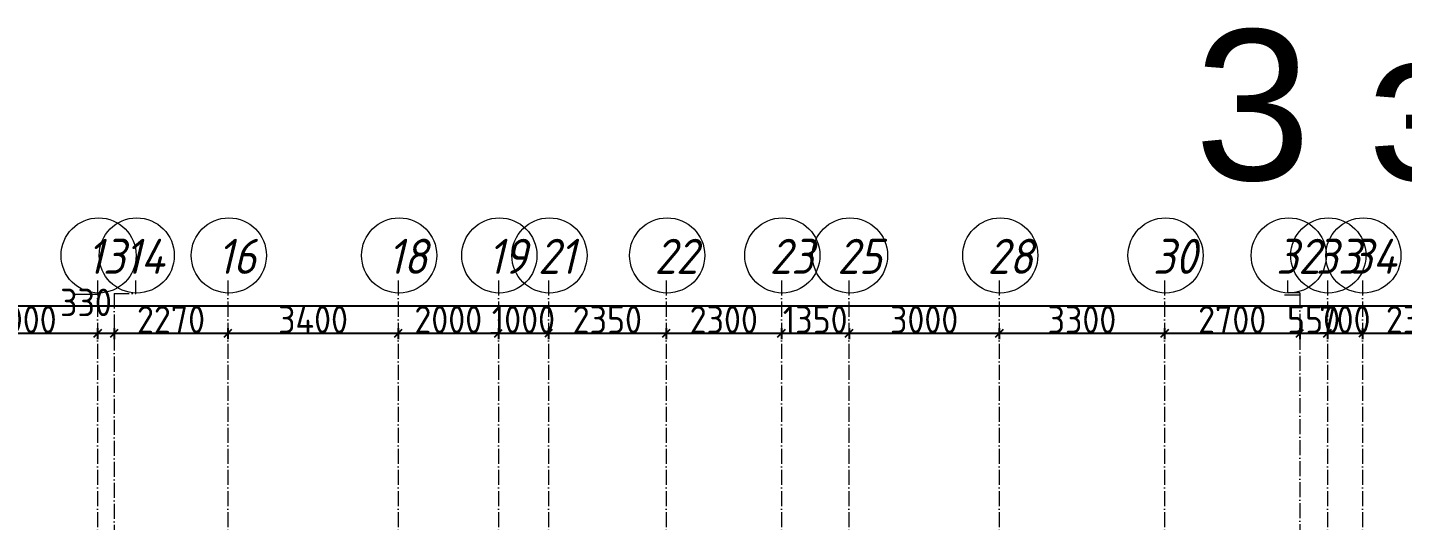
# Model space of a CAD drawing. Header units: millimetres. Extents: x -12989 to 629078, y -109036 to 555275.
# Drawn here: x 543060 to 570510, y -4413 to 5431 of the extents above; entities that cross this region are included whole.
import ezdxf

# ---------------------------------------------------------------- set-up
doc = ezdxf.new("R2010")
doc.units = ezdxf.units.MM
doc.linetypes.add('50_200_ШТРИХ_1Т_ш5_п1_п1_', pattern=[700, 500, -100, 0, -100])
for name, color, linetype, lineweight in [('A-____-____-DIMS', 7, 'Continuous', 9), ('S-GRID-____-IDEN', 7, 'Continuous', 9), ('S-GRID-____-OTLN', 7, 'Continuous', 9), ('S-GRID-____-OTLN-1', 7, '50_200_ШТРИХ_1Т_ш5_п1_п1_', 9)]:
    doc.layers.add(name, color=color, linetype=linetype, lineweight=lineweight)
doc.styles.add('ISOCPEUR_I_9', font='isocpeui.ttf', dxfattribs={"width": 0.9, "height": 250})
doc.styles.get("Standard").update_dxf_attribs({"font": 'arial.ttf'})
doc.styles.add('СПДС', font='isocpeur.ttf', dxfattribs={"width": 0.9})
doc.dimstyles.new('ISO-2_5_0_9К_БОЛЬШОЙ_ОСИ', dxfattribs={"dimscale": 304.8, "dimtxt": 248.995294, "dimasz": 0.492126, "dimexe": 0.393701, "dimexo": 0, "dimgap": 0, "dimtad": 1, "dimdec": 0, "dimzin": 0, "dimdsep": 46, "dimtxsty": 'ISOCPEUR_I_9', "dimblk1": 'OBLIQUE', "dimblk2": 'OBLIQUE', "dimsah": 1, "dimcen": 0.09, "dimdle": 0.393701, "dimazin": 0, "dimtfac": 1, "dimtdec": 4, "dimtix": 1, "dimtmove": 0, "dimatfit": 3, "dimfxl": 1, "dimtvp": 1, "dimtolj": 1, "dimtzin": 0, "dimarcsym": 2})
doc.dimstyles.new('ISO-2_5_0_9К_БОЛЬШОЙ_ОСИ_1', dxfattribs={"dimscale": 304.8, "dimtxt": 248.995294, "dimasz": 0.492126, "dimexe": 0.393701, "dimexo": 0, "dimgap": 0, "dimtad": 1, "dimdec": 0, "dimzin": 0, "dimdsep": 46, "dimtxsty": 'ISOCPEUR_I_9', "dimblk1": 'OBLIQUE', "dimblk2": 'OBLIQUE', "dimsah": 1, "dimcen": 0.09, "dimdle": 0.393701, "dimazin": 0, "dimtfac": 1, "dimtdec": 4, "dimtix": 1, "dimtmove": 1, "dimatfit": 3, "dimfxl": 1, "dimtvp": 1, "dimtolj": 1, "dimtzin": 0, "dimarcsym": 2})
doc.dimstyles.new('ISO-2_5_0_9К_БОЛЬШОЙ_ОСИ_2', dxfattribs={"dimscale": 304.8, "dimtxt": 248.995294, "dimasz": 0.492126, "dimexe": 0.393701, "dimexo": 0, "dimgap": 0, "dimtad": 1, "dimdec": 0, "dimzin": 0, "dimdsep": 46, "dimtxsty": 'ISOCPEUR_I_9', "dimblk1": 'OBLIQUE', "dimblk2": 'OBLIQUE', "dimsah": 1, "dimcen": 0.09, "dimdle": 0.393701, "dimazin": 0, "dimtfac": 1, "dimtdec": 4, "dimtix": 1, "dimtmove": 2, "dimatfit": 3, "dimfxl": 1, "dimtvp": 1, "dimtolj": 1, "dimtzin": 0, "dimarcsym": 2})

# ---------------------------------------------------------------- blocks, each defined once
blk = doc.blocks.new('Ось сетки - Круг_Ø6_00__ISO-2_5_0_9K_-25732049-АР1_План отверстий 3 этажа в осях 1-64_Ю-ЯЯ')
at = {"layer": 'S-GRID-____-IDEN'}
blk.add_circle((0, 0), 3, dxfattribs=at)
blk = doc.blocks.new('_Oblique')
at = {"color": 0, "linetype": 'ByBlock', "lineweight": -2}
blk.add_line((-0.5, -0.5), (0.5, 0.5), dxfattribs=at)
blk = doc.blocks.new('*D2840')
at = {"layer": 'A-____-____-DIMS', "color": 0, "lineweight": -2, "transparency": 16777216}
for p, q in [((301721, 3083), (301721, 2857)), ((304721, 3083), (304721, 2857)), ((301601, 2977), (304841, 2977))]:
    blk.add_line(p, q, dxfattribs=at)
at = {"layer": 'Defpoints', "color": 0, "transparency": 16777216}
for p in [(301721, 3083), (304721, 3083), (304721, 2977)]:
    blk.add_point(p, dxfattribs=at)
at = {"layer": 'A-____-____-DIMS', "color": 0, "lineweight": -2, "transparency": 16777216, "xscale": 150, "yscale": 150, "zscale": 150, "rotation": 180}
blk.add_blockref('_Oblique', (301721, 2977), dxfattribs=at)
at = {"layer": 'A-____-____-DIMS', "color": 0, "lineweight": -2, "transparency": 16777216, "xscale": 150, "yscale": 150, "zscale": 150}
blk.add_blockref('_Oblique', (304721, 2977), dxfattribs=at)
at = {"layer": 'A-____-____-DIMS', "color": 0, "transparency": 16777216, "insert": (303221, 3251), "char_height": 548.6, "attachment_point": 5, "style": 'СПДС'}
blk.add_mtext('\\A1;3000', dxfattribs=at)
blk = doc.blocks.new('*D2841')
at = {"layer": 'A-____-____-DIMS', "color": 0, "lineweight": -2, "transparency": 16777216}
for p, q in [((304721, 3083), (304721, 2857)), ((305051, 3083), (305051, 2857)), ((304601, 2977), (305171, 2977))]:
    blk.add_line(p, q, dxfattribs=at)
at = {"layer": 'Defpoints', "color": 0, "transparency": 16777216}
for p in [(304721, 3083), (305051, 3083), (305051, 2977)]:
    blk.add_point(p, dxfattribs=at)
at = {"layer": 'A-____-____-DIMS', "color": 0, "lineweight": -2, "transparency": 16777216, "xscale": 150, "yscale": 150, "zscale": 150, "rotation": 180}
blk.add_blockref('_Oblique', (304721, 2977), dxfattribs=at)
at = {"layer": 'A-____-____-DIMS', "color": 0, "lineweight": -2, "transparency": 16777216, "xscale": 150, "yscale": 150, "zscale": 150}
blk.add_blockref('_Oblique', (305051, 2977), dxfattribs=at)
at = {"layer": 'A-____-____-DIMS', "color": 0, "transparency": 16777216, "insert": (303972, 3868), "char_height": 548.6, "attachment_point": 1, "line_spacing_factor": 1.149209, "style": 'СПДС'}
blk.add_mtext('\\A1;330', dxfattribs=at)
blk = doc.blocks.new('*D2842')
at = {"layer": 'A-____-____-DIMS', "color": 0, "lineweight": -2, "transparency": 16777216}
for p, q in [((305051, 3083), (305051, 2857)), ((307321, 3083), (307321, 2857)), ((304931, 2977), (307441, 2977))]:
    blk.add_line(p, q, dxfattribs=at)
at = {"layer": 'Defpoints', "color": 0, "transparency": 16777216}
for p in [(305051, 3083), (307321, 3083), (307321, 2977)]:
    blk.add_point(p, dxfattribs=at)
at = {"layer": 'A-____-____-DIMS', "color": 0, "lineweight": -2, "transparency": 16777216, "xscale": 150, "yscale": 150, "zscale": 150, "rotation": 180}
blk.add_blockref('_Oblique', (305051, 2977), dxfattribs=at)
at = {"layer": 'A-____-____-DIMS', "color": 0, "lineweight": -2, "transparency": 16777216, "xscale": 150, "yscale": 150, "zscale": 150}
blk.add_blockref('_Oblique', (307321, 2977), dxfattribs=at)
at = {"layer": 'A-____-____-DIMS', "color": 0, "transparency": 16777216, "insert": (306186, 3251), "char_height": 548.6, "attachment_point": 5, "style": 'СПДС'}
blk.add_mtext('\\A1;2270', dxfattribs=at)
blk = doc.blocks.new('*D2843')
at = {"layer": 'A-____-____-DIMS', "color": 0, "lineweight": -2, "transparency": 16777216}
for p, q in [((307321, 3083), (307321, 2857)), ((310721, 3083), (310721, 2857)), ((307201, 2977), (310841, 2977))]:
    blk.add_line(p, q, dxfattribs=at)
at = {"layer": 'Defpoints', "color": 0, "transparency": 16777216}
for p in [(307321, 3083), (310721, 3083), (310721, 2977)]:
    blk.add_point(p, dxfattribs=at)
at = {"layer": 'A-____-____-DIMS', "color": 0, "lineweight": -2, "transparency": 16777216, "xscale": 150, "yscale": 150, "zscale": 150, "rotation": 180}
blk.add_blockref('_Oblique', (307321, 2977), dxfattribs=at)
at = {"layer": 'A-____-____-DIMS', "color": 0, "lineweight": -2, "transparency": 16777216, "xscale": 150, "yscale": 150, "zscale": 150}
blk.add_blockref('_Oblique', (310721, 2977), dxfattribs=at)
at = {"layer": 'A-____-____-DIMS', "color": 0, "transparency": 16777216, "insert": (309021, 3251), "char_height": 548.6, "attachment_point": 5, "style": 'СПДС'}
blk.add_mtext('\\A1;3400', dxfattribs=at)
blk = doc.blocks.new('*D2844')
at = {"layer": 'A-____-____-DIMS', "color": 0, "lineweight": -2, "transparency": 16777216}
for p, q in [((310721, 3083), (310721, 2857)), ((312721, 3083), (312721, 2857)), ((310601, 2977), (312841, 2977))]:
    blk.add_line(p, q, dxfattribs=at)
at = {"layer": 'Defpoints', "color": 0, "transparency": 16777216}
for p in [(310721, 3083), (312721, 3083), (312721, 2977)]:
    blk.add_point(p, dxfattribs=at)
at = {"layer": 'A-____-____-DIMS', "color": 0, "lineweight": -2, "transparency": 16777216, "xscale": 150, "yscale": 150, "zscale": 150, "rotation": 180}
blk.add_blockref('_Oblique', (310721, 2977), dxfattribs=at)
at = {"layer": 'A-____-____-DIMS', "color": 0, "lineweight": -2, "transparency": 16777216, "xscale": 150, "yscale": 150, "zscale": 150}
blk.add_blockref('_Oblique', (312721, 2977), dxfattribs=at)
at = {"layer": 'A-____-____-DIMS', "color": 0, "transparency": 16777216, "insert": (311721, 3251), "char_height": 548.6, "attachment_point": 5, "style": 'СПДС'}
blk.add_mtext('\\A1;2000', dxfattribs=at)
blk = doc.blocks.new('*D2845')
at = {"layer": 'A-____-____-DIMS', "color": 0, "lineweight": -2, "transparency": 16777216}
for p, q in [((312721, 3083), (312721, 2857)), ((313721, 3083), (313721, 2857)), ((312721, 2977), (312571, 2977)), ((312721, 2977), (313721, 2977)), ((313721, 2977), (313871, 2977))]:
    blk.add_line(p, q, dxfattribs=at)
at = {"layer": 'Defpoints', "color": 0, "transparency": 16777216}
for p in [(312721, 3083), (313721, 3083), (313721, 2977)]:
    blk.add_point(p, dxfattribs=at)
at = {"layer": 'A-____-____-DIMS', "color": 0, "lineweight": -2, "transparency": 16777216, "xscale": 150, "yscale": 150, "zscale": 150}
blk.add_blockref('_Oblique', (312721, 2977), dxfattribs=at)
at = {"layer": 'A-____-____-DIMS', "color": 0, "lineweight": -2, "transparency": 16777216, "xscale": 150, "yscale": 150, "zscale": 150, "rotation": 180}
blk.add_blockref('_Oblique', (313721, 2977), dxfattribs=at)
at = {"layer": 'A-____-____-DIMS', "color": 0, "transparency": 16777216, "insert": (313221, 3251), "char_height": 548.6, "attachment_point": 5, "style": 'СПДС'}
blk.add_mtext('\\A1;1000', dxfattribs=at)
blk = doc.blocks.new('*D2846')
at = {"layer": 'A-____-____-DIMS', "color": 0, "lineweight": -2, "transparency": 16777216}
for p, q in [((313721, 3083), (313721, 2857)), ((316071, 3083), (316071, 2857)), ((313601, 2977), (316191, 2977))]:
    blk.add_line(p, q, dxfattribs=at)
at = {"layer": 'Defpoints', "color": 0, "transparency": 16777216}
for p in [(313721, 3083), (316071, 3083), (316071, 2977)]:
    blk.add_point(p, dxfattribs=at)
at = {"layer": 'A-____-____-DIMS', "color": 0, "lineweight": -2, "transparency": 16777216, "xscale": 150, "yscale": 150, "zscale": 150, "rotation": 180}
blk.add_blockref('_Oblique', (313721, 2977), dxfattribs=at)
at = {"layer": 'A-____-____-DIMS', "color": 0, "lineweight": -2, "transparency": 16777216, "xscale": 150, "yscale": 150, "zscale": 150}
blk.add_blockref('_Oblique', (316071, 2977), dxfattribs=at)
at = {"layer": 'A-____-____-DIMS', "color": 0, "transparency": 16777216, "insert": (314896, 3251), "char_height": 548.6, "attachment_point": 5, "style": 'СПДС'}
blk.add_mtext('\\A1;2350', dxfattribs=at)
blk = doc.blocks.new('*D2847')
at = {"layer": 'A-____-____-DIMS', "color": 0, "lineweight": -2, "transparency": 16777216}
for p, q in [((316071, 3083), (316071, 2857)), ((318371, 3083), (318371, 2857)), ((315951, 2977), (318491, 2977))]:
    blk.add_line(p, q, dxfattribs=at)
at = {"layer": 'Defpoints', "color": 0, "transparency": 16777216}
for p in [(316071, 3083), (318371, 3083), (318371, 2977)]:
    blk.add_point(p, dxfattribs=at)
at = {"layer": 'A-____-____-DIMS', "color": 0, "lineweight": -2, "transparency": 16777216, "xscale": 150, "yscale": 150, "zscale": 150, "rotation": 180}
blk.add_blockref('_Oblique', (316071, 2977), dxfattribs=at)
at = {"layer": 'A-____-____-DIMS', "color": 0, "lineweight": -2, "transparency": 16777216, "xscale": 150, "yscale": 150, "zscale": 150}
blk.add_blockref('_Oblique', (318371, 2977), dxfattribs=at)
at = {"layer": 'A-____-____-DIMS', "color": 0, "transparency": 16777216, "insert": (317221, 3251), "char_height": 548.6, "attachment_point": 5, "style": 'СПДС'}
blk.add_mtext('\\A1;2300', dxfattribs=at)
blk = doc.blocks.new('*D2848')
at = {"layer": 'A-____-____-DIMS', "color": 0, "lineweight": -2, "transparency": 16777216}
for p, q in [((318371, 3083), (318371, 2857)), ((319721, 3083), (319721, 2857)), ((318251, 2977), (319841, 2977))]:
    blk.add_line(p, q, dxfattribs=at)
at = {"layer": 'Defpoints', "color": 0, "transparency": 16777216}
for p in [(318371, 3083), (319721, 3083), (319721, 2977)]:
    blk.add_point(p, dxfattribs=at)
at = {"layer": 'A-____-____-DIMS', "color": 0, "lineweight": -2, "transparency": 16777216, "xscale": 150, "yscale": 150, "zscale": 150, "rotation": 180}
blk.add_blockref('_Oblique', (318371, 2977), dxfattribs=at)
at = {"layer": 'A-____-____-DIMS', "color": 0, "lineweight": -2, "transparency": 16777216, "xscale": 150, "yscale": 150, "zscale": 150}
blk.add_blockref('_Oblique', (319721, 2977), dxfattribs=at)
at = {"layer": 'A-____-____-DIMS', "color": 0, "transparency": 16777216, "insert": (319046, 3251), "char_height": 548.6, "attachment_point": 5, "style": 'СПДС'}
blk.add_mtext('\\A1;1350', dxfattribs=at)
blk = doc.blocks.new('*D2849')
at = {"layer": 'A-____-____-DIMS', "color": 0, "lineweight": -2, "transparency": 16777216}
for p, q in [((319721, 3083), (319721, 2857)), ((322721, 3083), (322721, 2857)), ((319601, 2977), (322841, 2977))]:
    blk.add_line(p, q, dxfattribs=at)
at = {"layer": 'Defpoints', "color": 0, "transparency": 16777216}
for p in [(319721, 3083), (322721, 3083), (322721, 2977)]:
    blk.add_point(p, dxfattribs=at)
at = {"layer": 'A-____-____-DIMS', "color": 0, "lineweight": -2, "transparency": 16777216, "xscale": 150, "yscale": 150, "zscale": 150, "rotation": 180}
blk.add_blockref('_Oblique', (319721, 2977), dxfattribs=at)
at = {"layer": 'A-____-____-DIMS', "color": 0, "lineweight": -2, "transparency": 16777216, "xscale": 150, "yscale": 150, "zscale": 150}
blk.add_blockref('_Oblique', (322721, 2977), dxfattribs=at)
at = {"layer": 'A-____-____-DIMS', "color": 0, "transparency": 16777216, "insert": (321221, 3251), "char_height": 548.6, "attachment_point": 5, "style": 'СПДС'}
blk.add_mtext('\\A1;3000', dxfattribs=at)
blk = doc.blocks.new('*D2850')
at = {"layer": 'A-____-____-DIMS', "color": 0, "lineweight": -2, "transparency": 16777216}
for p, q in [((322721, 3083), (322721, 2857)), ((326021, 3083), (326021, 2857)), ((322601, 2977), (326141, 2977))]:
    blk.add_line(p, q, dxfattribs=at)
at = {"layer": 'Defpoints', "color": 0, "transparency": 16777216}
for p in [(322721, 3083), (326021, 3083), (326021, 2977)]:
    blk.add_point(p, dxfattribs=at)
at = {"layer": 'A-____-____-DIMS', "color": 0, "lineweight": -2, "transparency": 16777216, "xscale": 150, "yscale": 150, "zscale": 150, "rotation": 180}
blk.add_blockref('_Oblique', (322721, 2977), dxfattribs=at)
at = {"layer": 'A-____-____-DIMS', "color": 0, "lineweight": -2, "transparency": 16777216, "xscale": 150, "yscale": 150, "zscale": 150}
blk.add_blockref('_Oblique', (326021, 2977), dxfattribs=at)
at = {"layer": 'A-____-____-DIMS', "color": 0, "transparency": 16777216, "insert": (324371, 3251), "char_height": 548.6, "attachment_point": 5, "style": 'СПДС'}
blk.add_mtext('\\A1;3300', dxfattribs=at)
blk = doc.blocks.new('*D2851')
at = {"layer": 'A-____-____-DIMS', "color": 0, "lineweight": -2, "transparency": 16777216}
for p, q in [((326021, 3083), (326021, 2857)), ((328721, 3083), (328721, 2857)), ((325901, 2977), (328841, 2977))]:
    blk.add_line(p, q, dxfattribs=at)
at = {"layer": 'Defpoints', "color": 0, "transparency": 16777216}
for p in [(326021, 3083), (328721, 3083), (328721, 2977)]:
    blk.add_point(p, dxfattribs=at)
at = {"layer": 'A-____-____-DIMS', "color": 0, "lineweight": -2, "transparency": 16777216, "xscale": 150, "yscale": 150, "zscale": 150, "rotation": 180}
blk.add_blockref('_Oblique', (326021, 2977), dxfattribs=at)
at = {"layer": 'A-____-____-DIMS', "color": 0, "lineweight": -2, "transparency": 16777216, "xscale": 150, "yscale": 150, "zscale": 150}
blk.add_blockref('_Oblique', (328721, 2977), dxfattribs=at)
at = {"layer": 'A-____-____-DIMS', "color": 0, "transparency": 16777216, "insert": (327371, 3251), "char_height": 548.6, "attachment_point": 5, "style": 'СПДС'}
blk.add_mtext('\\A1;2700', dxfattribs=at)
blk = doc.blocks.new('*D2852')
at = {"layer": 'A-____-____-DIMS', "color": 0, "lineweight": -2, "transparency": 16777216}
for p, q in [((328721, 3083), (328721, 2857)), ((329271, 3083), (329271, 2857)), ((328721, 2977), (328571, 2977)), ((328721, 2977), (329271, 2977)), ((329271, 2977), (329421, 2977))]:
    blk.add_line(p, q, dxfattribs=at)
at = {"layer": 'Defpoints', "color": 0, "transparency": 16777216}
for p in [(328721, 3083), (329271, 3083), (329271, 2977)]:
    blk.add_point(p, dxfattribs=at)
at = {"layer": 'A-____-____-DIMS', "color": 0, "lineweight": -2, "transparency": 16777216, "xscale": 150, "yscale": 150, "zscale": 150}
blk.add_blockref('_Oblique', (328721, 2977), dxfattribs=at)
at = {"layer": 'A-____-____-DIMS', "color": 0, "lineweight": -2, "transparency": 16777216, "xscale": 150, "yscale": 150, "zscale": 150, "rotation": 180}
blk.add_blockref('_Oblique', (329271, 2977), dxfattribs=at)
at = {"layer": 'A-____-____-DIMS', "color": 0, "transparency": 16777216, "insert": (328996, 3251), "char_height": 548.6, "attachment_point": 5, "style": 'СПДС'}
blk.add_mtext('\\A1;550', dxfattribs=at)
blk = doc.blocks.new('*D2853')
at = {"layer": 'A-____-____-DIMS', "color": 0, "lineweight": -2, "transparency": 16777216}
for p, q in [((329271, 3083), (329271, 2857)), ((329971, 3083), (329971, 2857)), ((329271, 2977), (329121, 2977)), ((329271, 2977), (329971, 2977)), ((329971, 2977), (330121, 2977))]:
    blk.add_line(p, q, dxfattribs=at)
at = {"layer": 'Defpoints', "color": 0, "transparency": 16777216}
for p in [(329271, 3083), (329971, 3083), (329971, 2977)]:
    blk.add_point(p, dxfattribs=at)
at = {"layer": 'A-____-____-DIMS', "color": 0, "lineweight": -2, "transparency": 16777216, "xscale": 150, "yscale": 150, "zscale": 150}
blk.add_blockref('_Oblique', (329271, 2977), dxfattribs=at)
at = {"layer": 'A-____-____-DIMS', "color": 0, "lineweight": -2, "transparency": 16777216, "xscale": 150, "yscale": 150, "zscale": 150, "rotation": 180}
blk.add_blockref('_Oblique', (329971, 2977), dxfattribs=at)
at = {"layer": 'A-____-____-DIMS', "color": 0, "transparency": 16777216, "insert": (329621, 3251), "char_height": 548.6, "attachment_point": 5, "style": 'СПДС'}
blk.add_mtext('\\A1;700', dxfattribs=at)
blk = doc.blocks.new('*D2854')
at = {"layer": 'A-____-____-DIMS', "color": 0, "lineweight": -2, "transparency": 16777216}
for p, q in [((329971, 3083), (329971, 2857)), ((332271, 3083), (332271, 2857)), ((329851, 2977), (332391, 2977))]:
    blk.add_line(p, q, dxfattribs=at)
at = {"layer": 'Defpoints', "color": 0, "transparency": 16777216}
for p in [(329971, 3083), (332271, 3083), (332271, 2977)]:
    blk.add_point(p, dxfattribs=at)
at = {"layer": 'A-____-____-DIMS', "color": 0, "lineweight": -2, "transparency": 16777216, "xscale": 150, "yscale": 150, "zscale": 150, "rotation": 180}
blk.add_blockref('_Oblique', (329971, 2977), dxfattribs=at)
at = {"layer": 'A-____-____-DIMS', "color": 0, "lineweight": -2, "transparency": 16777216, "xscale": 150, "yscale": 150, "zscale": 150}
blk.add_blockref('_Oblique', (332271, 2977), dxfattribs=at)
at = {"layer": 'A-____-____-DIMS', "color": 0, "transparency": 16777216, "insert": (331121, 3251), "char_height": 548.6, "attachment_point": 5, "style": 'СПДС'}
blk.add_mtext('\\A1;2300', dxfattribs=at)
blk = doc.blocks.new('*D2873')
at = {"layer": 'A-____-____-DIMS', "color": 0, "lineweight": -2, "transparency": 16777216}
for p, q in [((281421, 3635), (281421, 3409)), ((384921, 3635), (384921, 3409)), ((281301, 3529), (332155, 3529)), ((385041, 3529), (334032, 3529))]:
    blk.add_line(p, q, dxfattribs=at)
at = {"layer": 'Defpoints', "color": 0, "transparency": 16777216}
for p in [(281421, 3635), (384921, 3635), (384921, 3529)]:
    blk.add_point(p, dxfattribs=at)
at = {"layer": 'A-____-____-DIMS', "color": 0, "lineweight": -2, "transparency": 16777216, "xscale": 150, "yscale": 150, "zscale": 150, "rotation": 180}
blk.add_blockref('_Oblique', (281421, 3529), dxfattribs=at)
at = {"layer": 'A-____-____-DIMS', "color": 0, "lineweight": -2, "transparency": 16777216, "xscale": 150, "yscale": 150, "zscale": 150}
blk.add_blockref('_Oblique', (384921, 3529), dxfattribs=at)
at = {"layer": 'A-____-____-DIMS', "color": 0, "transparency": 16777216, "insert": (332155, 4055), "char_height": 548.6, "attachment_point": 1, "line_spacing_factor": 1.149209, "style": 'СПДС'}
blk.add_mtext('\\A1;103500', dxfattribs=at)
blk = doc.blocks.new('3эт')
at = {"layer": 'S-GRID-____-OTLN-1', "color": 251, "ltscale": 0.6, "true_color": 0x636466}
for p, q in [((304720.7, 4029.4), (304720.7, -33971.9)), ((305481.8, 3771.1), (305481.8, 4029.4)), ((307320.7, 4029.4), (307320.7, -20188)), ((310720.7, 4029.4), (310720.7, -33971.9)), ((312720.7, 4029.4), (312720.7, -20188)), ((313720.7, 4029.4), (313720.7, -33971.9)), ((316070.7, 4029.4), (316070.7, -20188)), ((318370.7, 4029.4), (318370.7, -9616.1)), ((319720.7, 4029.4), (319720.7, -33971.9)), ((322720.7, 4029.4), (322720.7, -33971.9)), ((326020.7, 4029.4), (326020.7, -20188)), ((328480.3, 3785.7), (328480.3, 4029.4)), ((329270.7, 4029.4), (329270.7, -33971.9)), ((329970.7, 4029.4), (329970.7, -9616.1)), ((305050.7, 3771.1), (305050.7, -9616.1)), ((305050.7, 3771.1), (305481.8, 3771.1)), ((328720.7, 3785.7), (328480.3, 3785.7)), ((328720.7, 3785.7), (328720.7, -33833.1))]:
    blk.add_line(p, q, dxfattribs=at)
at = {"layer": 'S-GRID-____-IDEN', "xscale": 250, "yscale": 250, "zscale": 99.99999999999993, "rotation": 180}
for p in [(304740.6, 4531.9), (305501.7, 4531.9), (307340.6, 4531.9), (310740.6, 4531.9), (312740.6, 4531.9), (313740.6, 4531.9), (316090.6, 4531.9), (318390.6, 4531.9), (319740.6, 4531.9), (322740.6, 4531.9), (326040.6, 4531.9), (328500.2, 4531.9), (329290.6, 4531.9), (329990.6, 4531.9)]:
    blk.add_blockref('Ось сетки - Круг_Ø6_00__ISO-2_5_0_9K_-25732049-АР1_План отверстий 3 этажа в осях 1-64_Ю-ЯЯ', p, dxfattribs=at)
at = {"layer": 'S-GRID-____-IDEN', "char_height": 700, "attachment_point": 1, "style": 'ISOCPEUR_I_9'}
for s, insert, width in [('13', (304513, 4864.3), 346.329), ('14', (305265.1, 4864.3), 367.975), ('16', (307113, 4864.3), 346.329), ('18', (310513, 4864.3), 346.329), ('19', (312513, 4864.3), 346.329), ('21', (313513, 4864.3), 346.329), ('22', (315839.1, 4864.3), 404.05), ('23', (318139.1, 4864.3), 404.05), ('25', (319489.1, 4864.3), 404.05), ('28', (322489.1, 4864.3), 404.05), ('30', (325789.1, 4864.3), 404.05), ('32', (328248.7, 4864.3), 404.05), ('33', (329039.1, 4864.3), 404.05), ('34', (329730.1, 4864.3), 425.696)]:
    blk.add_mtext(s, dxfattribs=dict(at, insert=insert, width=width))
at = {"layer": 'A-____-____-DIMS'}
for base, p1, p2, dimstyle, override, picture, middle in [((384920.7, 3529.2), (281420.7, 3635.3), (384920.7, 3635.3), 'ISO-2_5_0_9К_БОЛЬШОЙ_ОСИ_2', {"dimtxt": 1.8, "dimpost": '<>', "dimtxsty": 'СПДС', "dimfxl": 103500}, '*D2873', (333093.6, 3689.2)), ((305050.7, 2977), (304720.7, 3083.1), (305050.7, 3083.1), 'ISO-2_5_0_9К_БОЛЬШОЙ_ОСИ_1', {"dimtxt": 1.8, "dimpost": '<>', "dimtxsty": 'СПДС', "dimfxl": 330}, '*D2841', (304441.3, 3136.9))]:
    dim = blk.add_linear_dim(base=base, p1=p1, p2=p2, dimstyle=dimstyle, override=override, dxfattribs=at)
    dim.commit()
    dim.dimension.update_dxf_attribs({"geometry": picture, "text_midpoint": middle, "dimtype": 160})
for base, p1, p2, override, picture, middle in [((304720.7, 2977), (301720.7, 3083.1), (304720.7, 3083.1), {"dimtxt": 1.8, "dimpost": '<>', "dimtxsty": 'СПДС', "dimfxl": 3000}, '*D2840', (303220.7, 3251.3)), ((307320.7, 2977), (305050.7, 3083.1), (307320.7, 3083.1), {"dimtxt": 1.8, "dimpost": '<>', "dimtxsty": 'СПДС', "dimfxl": 2270}, '*D2842', (306185.7, 3251.3)), ((310720.7, 2977), (307320.7, 3083.1), (310720.7, 3083.1), {"dimtxt": 1.8, "dimpost": '<>', "dimtxsty": 'СПДС', "dimfxl": 3400}, '*D2843', (309020.7, 3251.3)), ((312720.7, 2977), (310720.7, 3083.1), (312720.7, 3083.1), {"dimtxt": 1.8, "dimpost": '<>', "dimtxsty": 'СПДС', "dimfxl": 2000}, '*D2844', (311720.7, 3251.3)), ((313720.7, 2977), (312720.7, 3083.1), (313720.7, 3083.1), {"dimtxt": 1.8, "dimpost": '<>', "dimtxsty": 'СПДС', "dimfxl": 1000}, '*D2845', (313220.7, 3251.3)), ((316070.7, 2977), (313720.7, 3083.1), (316070.7, 3083.1), {"dimtxt": 1.8, "dimpost": '<>', "dimtxsty": 'СПДС', "dimfxl": 2350}, '*D2846', (314895.7, 3251.3)), ((318370.7, 2977), (316070.7, 3083.1), (318370.7, 3083.1), {"dimtxt": 1.8, "dimpost": '<>', "dimtxsty": 'СПДС', "dimfxl": 2300}, '*D2847', (317220.7, 3251.3)), ((319720.7, 2977), (318370.7, 3083.1), (319720.7, 3083.1), {"dimtxt": 1.8, "dimpost": '<>', "dimtxsty": 'СПДС', "dimfxl": 1350}, '*D2848', (319045.7, 3251.3)), ((322720.7, 2977), (319720.7, 3083.1), (322720.7, 3083.1), {"dimtxt": 1.8, "dimpost": '<>', "dimtxsty": 'СПДС', "dimfxl": 3000}, '*D2849', (321220.7, 3251.3)), ((326020.7, 2977), (322720.7, 3083.1), (326020.7, 3083.1), {"dimtxt": 1.8, "dimpost": '<>', "dimtxsty": 'СПДС', "dimfxl": 3300}, '*D2850', (324370.7, 3251.3)), ((328720.7, 2977), (326020.7, 3083.1), (328720.7, 3083.1), {"dimtxt": 1.8, "dimpost": '<>', "dimtxsty": 'СПДС', "dimfxl": 2700}, '*D2851', (327370.7, 3251.3)), ((329270.7, 2977), (328720.7, 3083.1), (329270.7, 3083.1), {"dimtxt": 1.8, "dimpost": '<>', "dimtxsty": 'СПДС', "dimfxl": 550}, '*D2852', (328995.7, 3251.3)), ((329970.7, 2977), (329270.7, 3083.1), (329970.7, 3083.1), {"dimtxt": 1.8, "dimpost": '<>', "dimtxsty": 'СПДС', "dimfxl": 700}, '*D2853', (329620.7, 3251.3)), ((332270.7, 2977), (329970.7, 3083.1), (332270.7, 3083.1), {"dimtxt": 1.8, "dimpost": '<>', "dimtxsty": 'СПДС', "dimfxl": 2300}, '*D2854', (331120.7, 3251.3))]:
    dim = blk.add_linear_dim(base=base, p1=p1, p2=p2, dimstyle='ISO-2_5_0_9К_БОЛЬШОЙ_ОСИ', override=override, dxfattribs=at)
    dim.commit()
    dim.dimension.update_dxf_attribs({"geometry": picture, "text_midpoint": middle})

msp = doc.modelspace()

# ---------------------------------------------------------------- linework, layer by layer
at = {"layer": 'S-GRID-____-OTLN'}
for p, q in [((544460.0077, 99.3031), (544005.1786, 99.3031)), ((568460.0077, 88.9794), (568155.1146, 88.9794))]:
    msp.add_line(p, q, dxfattribs=at)

# ---------------------------------------------------------------- block references
msp.add_blockref('3эт', (239739.3002, -3652.1582))

# ---------------------------------------------------------------- texts
at = {"color": 1, "lineweight": 30, "insert": (566354.5007, 5386.5603), "char_height": 3000, "attachment_point": 1}
msp.add_mtext_dynamic_manual_height_columns('3 этаж', width=55251, gutter_width=1, heights=[0], dxfattribs=at)

doc.saveas('drawing.dxf')
